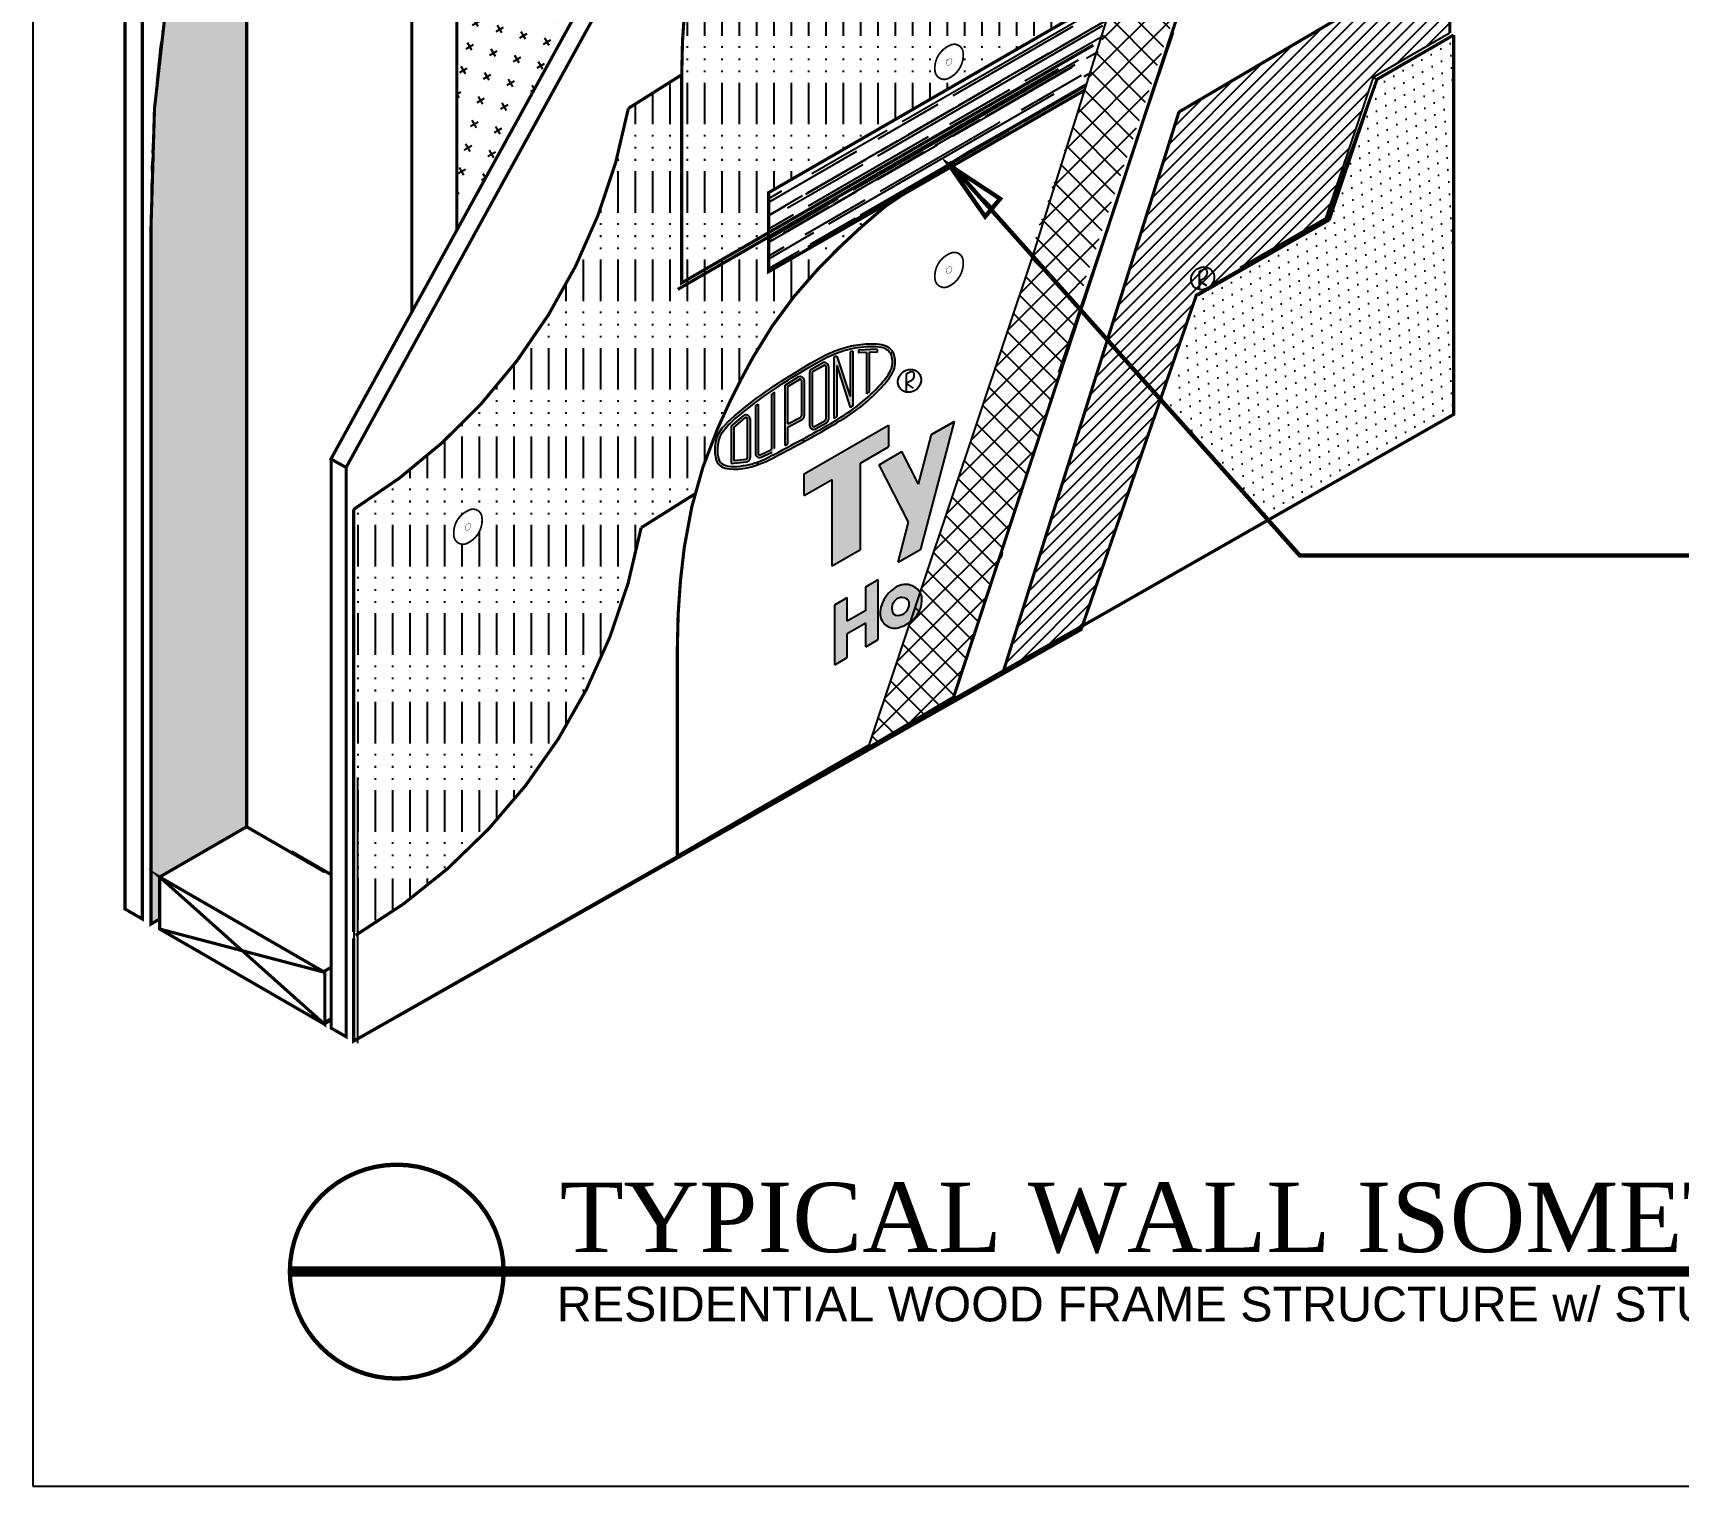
# Model space of a CAD drawing. Extents: x -12.9 to 61.1, y -64.8 to 9.2.
# Drawn here: x -12.88 to 34.57, y -64.76 to -22.86 of the extents above; entities that cross this region are included whole.
import ezdxf

# ---------------------------------------------------------------- set-up
doc = ezdxf.new("R2010")
doc.units = 0
doc.header["$MEASUREMENT"] = 0
doc.linetypes.add('CENTER', pattern=[2, 1.25, -0.25, 0.25, -0.25])
doc.linetypes.add('DASHED', pattern=[0.75, 0.5, -0.25])
doc.layers.get('0').update_dxf_attribs({"linetype": 'CONTINUOUS'})
for name, color, linetype in [('CLADDING', 7, 'CONTINUOUS'), ('DUPONTLOGO', 7, 'CONTINUOUS'), ('FASTENING', 1, 'CONTINUOUS'), ('INSULATION', 40, 'CONTINUOUS'), ('STRUCTURE', 7, 'CONTINUOUS'), ('TEXT', 7, 'CONTINUOUS'), ('TITLE', 7, 'CONTINUOUS'), ('TYVEK', 5, 'DASHED'), ('VAPOURBARRIER', 114, 'CENTER')]:
    doc.layers.add(name, color=color, linetype=linetype)
doc.styles.add('DETAILS', font='sanss___.ttf', dxfattribs={"height": 1})
doc.styles.add('TITLE', font='times.ttf', dxfattribs={"height": 2})
pattern_1 = [(90, (0, 0), (-0.5, 3e-17), [1.2, -0.3, 0.05, -0.3, 0.05, -0.65]), (90, (0, 0), (-0.5, 3e-17), [-2.2, 0.05, -0.3])]

# ---------------------------------------------------------------- blocks, each defined once
blk = doc.blocks.new('A$C75422246')
at = {"layer": 'STRUCTURE'}
for points, const_width in [([(1.674, 1.577, 0.565553), (0.899, 1.993, 0.324194), (0.05, 0.561, 0.56509), (0.848, 0.111, 0.315585), (1.674, 1.577, 0.57735)], 0.1), ([(1.032, 1.151, 0.565553), (0.876, 1.234, 0.324194), (0.707, 0.948, 0.56509), (0.866, 0.858, 0.315585), (1.032, 1.151, 0.57735)], 0.02)]:
    blk.add_lwpolyline(points, format="xyb", dxfattribs=dict(at, const_width=const_width))
blk = doc.blocks.new('A$C6B8E47E0')
at = {"layer": 'TEXT'}
for p, q in [((1.531, 1.083), (1.017, 1.515)), ((0.156, 0.157), (1.291, 1.317))]:
    blk.add_line(p, q, dxfattribs=at)
at = {"layer": 'TEXT', "const_width": 0.125}
blk.add_lwpolyline([(1.017, 1.515), (0.052, 0.051), (1.531, 1.083), (1.017, 1.515)], dxfattribs=at)
blk = doc.blocks.new('A$C1409495A')
at = {"layer": 'DUPONTLOGO', "color": 242}
for p, q in [((0.234, 0.524), (0.234, 0)), ((0.234, 0.262), (0.441, 0.129))]:
    blk.add_line(p, q, dxfattribs=at)
blk.add_ellipse((0.334, 0.336), major_axis=(0.26, 0.232), ratio=0.903174, dxfattribs=at)
blk.add_spline([(0.234, 0.524), (0.435, 0.597), (0.456, 0.456), (0.234, 0.262)], degree=3, dxfattribs=at)

msp = doc.modelspace()

# ---------------------------------------------------------------- hatches: boundary and pattern name
at = {"layer": 'CLADDING'}
h = msp.add_hatch(dxfattribs=at)
h.set_pattern_fill('ZIGZAG', color=254, scale=4, angle=60, style=0)
h.set_pattern_definition([(60, (-385.2783, -33.79783), (-0.1830127, 0.6830127), [0.5, -0.5]), (150, (-385.0283, -33.3648), (-0.6830127, -0.1830127), [0.5, -0.5])])
edge = h.paths.add_edge_path()
edge.add_line((7.136, -7.429), (8.435, -6.679))
edge.add_line((8.435, -6.679), (20.993, 0.571))
edge.add_line((20.993, 0.571), (22.042, 1.177))
edge.add_line((22.042, 1.177), (22.042, 1.465))
edge.add_line((22.042, 1.465), (-3.127, -13.065))
edge.add_spline(control_points=[(-3.127, -13.065), (-6.187, -17.84), (-9.64, -18.102), (-9.478, -28.373), (-9.476, -28.366), (-9.478, -28.373)], knot_values=[0, 0, 0, 0, 6.20253, 17.272679, 17.295418, 17.295418, 17.295418, 17.295418], degree=3, periodic=0)
edge.add_line((-9.478, -28.373), (-9.478, -48.558))
edge.add_line((-9.478, -48.558), (-9.228, -48.413))
edge.add_line((-9.228, -48.413), (-9.228, -47.202))
edge.add_line((-9.228, -47.202), (-6.72, -45.754))
edge.add_line((-6.72, -45.754), (-6.72, -19.447))
edge.add_line((-6.72, -19.447), (-5.421, -18.697))
edge.add_line((-5.421, -18.697), (7.136, -7.429))
h = msp.add_hatch(dxfattribs=at)
h.set_pattern_fill('ANSI37', scale=4, style=0)
h.paths.add_polyline_path([(27.88, -15.998), (27.88, -13.937), (19.376, -18.846), (15.875, -29.215), (17.22, -30.722), (20.815, -20.077)])
at = {"layer": 'DUPONTLOGO'}
h = msp.add_hatch(color=242, dxfattribs=at)
edge = h.paths.add_edge_path()
edge.add_spline(control_points=[(9.342, -32.51), (9.009, -32.713), (8.348, -33.117), (7.509, -33.762), (6.792, -34.38), (6.792, -34.872), (6.791, -35.034)], knot_values=[0, 0, 0, 0, 0.232663, 0.461387, 0.653522, 0.747926, 0.747926, 0.747926, 0.747926], degree=3, periodic=0)
edge.add_spline(control_points=[(6.791, -35.034), (6.792, -35.038), (6.793, -35.042), (6.793, -35.046)], knot_values=[0, 0, 0, 0, 0.002347, 0.002347, 0.002347, 0.002347], degree=3, periodic=0)
edge.add_line((6.793, -35.046), (6.871, -35.034))
edge.add_spline(control_points=[(6.871, -35.034), (6.87, -35.032), (6.87, -35.03), (6.87, -35.028)], knot_values=[0.001175, 0.001175, 0.001175, 0.001175, 0.002358, 0.002358, 0.002358, 0.002358], degree=3, periodic=0)
edge.add_spline(control_points=[(6.87, -35.028), (6.87, -34.833), (6.874, -34.655), (7.008, -34.349), (7.132, -34.209), (7.487, -33.882), (7.72, -33.702), (8.162, -33.365), (8.384, -33.208), (8.866, -32.892), (9.124, -32.734), (9.382, -32.577)], knot_values=[0.001205, 0.001205, 0.001205, 0.001205, 0.114856, 0.114856, 0.229711, 0.229711, 0.398491, 0.398491, 0.567271, 0.567271, 0.747926, 0.747926, 0.747926, 0.747926], degree=3, periodic=0)
edge.add_spline(control_points=[(9.382, -32.577), (9.723, -32.374), (10.062, -32.174), (10.642, -31.976), (10.856, -31.933), (11.306, -31.898), (11.565, -31.883), (11.769, -32.008), (11.815, -32.054), (11.863, -32.105)], knot_values=[0, 0, 0, 0, 0.237846, 0.237846, 0.375936, 0.375936, 0.514027, 0.514027, 0.556048, 0.556048, 0.556048, 0.556048], degree=3, periodic=0)
edge.add_line((11.863, -32.105), (11.933, -32.065))
edge.add_spline(control_points=[(11.933, -32.065), (11.882, -32.011), (11.713, -31.831), (11.244, -31.817), (10.716, -31.867), (10.05, -32.088), (9.616, -32.347), (9.342, -32.51)], knot_values=[0, 0, 0, 0, 0.044057, 0.144682, 0.25739, 0.368627, 0.559907, 0.559907, 0.559907, 0.559907], degree=3, periodic=0)
h = msp.add_hatch(color=242, dxfattribs=at)
edge = h.paths.add_edge_path()
edge.add_spline(control_points=[(11.933, -32.065), (11.966, -32.184), (12.042, -32.463), (11.805, -32.853), (11.451, -33.242), (10.938, -33.719), (10.196, -34.179), (9.639, -34.489), (9.362, -34.643)], knot_values=[0, 0, 0, 0, 0.071407, 0.167973, 0.251697, 0.391689, 0.584619, 0.774344, 0.774344, 0.774344, 0.774344], degree=3, periodic=0)
edge.add_line((9.362, -34.643), (9.326, -34.574))
edge.add_spline(control_points=[(9.326, -34.574), (9.861, -34.276), (10.407, -33.991), (11.105, -33.459), (11.309, -33.269), (11.613, -32.949), (11.729, -32.816), (11.887, -32.551), (11.923, -32.437), (11.9, -32.244), (11.883, -32.176), (11.863, -32.105)], knot_values=[0.000251, 0.000251, 0.000251, 0.000251, 0.36813, 0.36813, 0.535334, 0.535334, 0.640047, 0.640047, 0.727343, 0.727343, 0.770536, 0.770536, 0.770536, 0.770536], degree=3, periodic=0)
edge.add_line((11.863, -32.105), (11.933, -32.065))
for color, points in [(242, [(10.222, -33.978), (10.3, -33.926), (10.3, -32.456), (10.691, -33.668), (10.769, -33.616), (10.769, -32.038), (10.691, -32.063), (10.691, -33.345), (10.3, -32.188), (10.222, -32.213)]), (242, [(11.241, -32.076), (11.472, -32.066), (11.472, -31.987), (10.925, -32.011), (10.925, -32.089), (11.163, -32.079), (11.163, -33.274), (11.241, -33.2)]), (242, [(8.503, -33.225), (8.425, -33.279), (8.425, -34.85, -0.293439), (8.402, -34.885), (8.09, -35.028, -0.546266), (8.034, -34.992), (8.034, -33.565), (7.956, -33.621), (7.956, -34.992, 0.546266), (8.122, -35.099), (8.435, -34.956, 0.293439), (8.503, -34.85)]), (182, [(13.693, -34.067), (13.037, -34.445), (12.662, -35.872), (12.183, -34.938), (11.528, -35.317), (12.374, -36.967), (12.069, -38.129), (12.724, -37.751)]), (182, [(10.174, -35.737), (10.174, -38.237), (10.986, -37.768), (10.986, -35.268), (11.798, -34.8), (11.798, -34.175), (9.362, -35.581), (9.362, -36.206)]), (182, [(11.137, -39.88), (11.137, -40.566), (11.497, -40.358), (11.497, -38.626), (11.137, -38.833), (11.137, -39.52), (10.603, -39.828), (10.603, -39.142), (10.243, -39.35), (10.243, -41.082), (10.603, -40.874), (10.603, -40.188)])]:
    msp.add_hatch(color=color, dxfattribs=at).paths.add_polyline_path(points)
h = msp.add_hatch(color=242, dxfattribs=at)
h.paths.add_polyline_path([(9.519, -34.178, 0.573672), (9.693, -34.28), (10.006, -34.104, 0.270913), (10.066, -34.002), (10.066, -32.484, 0.570599), (9.892, -32.381), (9.579, -32.553, 0.2734), (9.519, -32.656)])
h.paths.add_polyline_path([(9.597, -32.656, -0.2734), (9.617, -32.622), (9.93, -32.45, -0.570599), (9.987, -32.484), (9.987, -34.002, -0.270913), (9.968, -34.036), (9.655, -34.212, -0.573672), (9.597, -34.178)], flags=16)
h = msp.add_hatch(color=242, dxfattribs=at)
h.paths.add_polyline_path([(8.816, -34.759), (8.894, -34.717), (8.894, -34.228), (9.301, -34.008, 0.275801), (9.362, -33.905), (9.362, -32.891, 0.588096), (9.183, -32.792), (8.816, -33.02)])
h.paths.add_polyline_path([(8.894, -33.063), (9.225, -32.858, -0.588096), (9.284, -32.891), (9.284, -33.905, -0.275801), (9.264, -33.94), (8.894, -34.139)], flags=16)
h = msp.add_hatch(color=242, dxfattribs=at)
h.paths.add_polyline_path([(7.253, -34.206), (7.253, -35.282), (7.696, -35.234, 0.382353), (7.8, -35.117), (7.8, -33.995, 0.63901), (7.607, -33.906)])
h.paths.add_polyline_path([(7.658, -33.965, -0.63901), (7.722, -33.995), (7.722, -35.117, -0.382353), (7.687, -35.156), (7.331, -35.195), (7.331, -34.242)], flags=16)
h = msp.add_hatch(color=242, dxfattribs=at)
edge = h.paths.add_edge_path()
edge.add_spline(control_points=[(9.326, -34.574), (9.019, -34.739), (8.712, -34.905), (8.289, -35.123), (8.156, -35.187), (8.009, -35.239)], knot_values=[0.281052, 0.281052, 0.281052, 0.281052, 0.486409, 0.486409, 0.582124, 0.582124, 0.582124, 0.582124], degree=3, periodic=0)
edge.add_line((8.009, -35.239), (8.036, -35.313))
edge.add_spline(control_points=[(8.036, -35.313), (8.221, -35.247), (8.637, -35.032), (9.087, -34.791), (9.362, -34.643)], knot_values=[0.28106, 0.28106, 0.28106, 0.28106, 0.397759, 0.582124, 0.582124, 0.582124, 0.582124], degree=3, periodic=0)
edge.add_line((9.362, -34.643), (9.326, -34.574))
h = msp.add_hatch(color=242, dxfattribs=at)
edge = h.paths.add_edge_path()
edge.add_line((8.036, -35.313), (8.009, -35.239))
edge.add_spline(control_points=[(8.009, -35.239), (7.962, -35.256), (7.914, -35.272), (7.655, -35.345), (7.383, -35.386), (7.079, -35.338), (6.999, -35.304), (6.905, -35.208), (6.887, -35.135), (6.871, -35.034)], knot_values=[0.002358, 0.002358, 0.002358, 0.002358, 0.032929, 0.032929, 0.159215, 0.159215, 0.221312, 0.221312, 0.281052, 0.281052, 0.281052, 0.281052], degree=3, periodic=0)
edge.add_line((6.871, -35.034), (6.793, -35.046))
edge.add_spline(control_points=[(6.793, -35.046), (6.804, -35.112), (6.868, -35.484), (7.531, -35.465), (7.938, -35.347), (8.036, -35.313)], knot_values=[0.002347, 0.002347, 0.002347, 0.002347, 0.040585, 0.219806, 0.28106, 0.28106, 0.28106, 0.28106], degree=3, periodic=0)
h = msp.add_hatch(color=182, dxfattribs=at)
h.paths.add_polyline_path([(11.961, -38.886, 0.25764), (11.55, -39.651, 0.51314), (12.173, -39.981, 0.082009), (12.347, -39.896, 0.297026), (12.756, -39.111, 0.535021)])
h.paths.add_polyline_path([(12.378, -39.24, -0.435984), (12.121, -39.654, -0.399352), (11.913, -39.569, -0.308439), (11.994, -39.219, -0.460315)], flags=16)
at = {"layer": 'FASTENING'}
h = msp.add_hatch(dxfattribs=at)
h.set_pattern_fill('AR-RROOF', color=5, scale=0.5, angle=30, style=0)
h.set_pattern_definition([(30, (-80.78256, 0), (0.702628, 0.9830127), [7.5, -1, 2.5, -0.5]), (30, (-80.33165, 0.549), (-0.7655127, 0.325907), [1.5, -0.165, 3, -0.375]), (30, (-80.77855, 0.49306), (2.084166, 1.5901185), [4, -0.7, 2, -0.5])])
h.paths.add_polyline_path([(8.338, -27.469), (8.338, -28.624), (15.927, -24.242), (15.927, -25.392), (17.464, -24.51), (18.433, -21.641)])
h.paths.add_polyline_path([(14.927, -24.82), (14.927, -25.967), (15.927, -25.392), (15.927, -24.242)], flags=16)
h.paths.add_polyline_path([(14.92, -25.971), (14.927, -24.82), (13.927, -25.397), (13.927, -26.541)], flags=17)
h.paths.add_polyline_path([(8.338, -28.624), (8.338, -29.749), (13.927, -26.541), (13.927, -25.397)])
at = {"layer": 'INSULATION'}
h = msp.add_hatch(dxfattribs=at)
h.set_pattern_fill('CROSS', color=256, scale=2, angle=30, style=0)
h.paths.add_polyline_path([(-0.658, -21.447), (-0.658, -28.556), (7.128, -14.41)])
at = {"layer": 'TEXT'}
h = msp.add_hatch(dxfattribs=at)
h.set_pattern_fill('ACAD_ISO14W100', scale=0.1, angle=90, style=0)
h.set_pattern_definition(pattern_1)
h.paths.add_polyline_path([(19.217, -18.9), (27.866, -13.984), (27.866, -1.916), (15.532, -9.037, 0.030494), (11.824, -11.339, 0.030754), (9.899, -13.13, 0.062484), (8.001, -15.706, 0.024989), (6.993, -17.74, 0.068404), (6.029, -21.174, 0.034282), (5.83, -24.071), (5.83, -30.071), (8.338, -28.624), (8.338, -27.469), (18.341, -21.694)])
h.paths.add_polyline_path([(13.558, -23.228, -0.565553), (13.946, -23.436, -0.315585), (13.533, -24.169, -0.56509), (13.134, -23.944, -0.324194)], flags=16)
h.paths.add_polyline_path([(13.797, -19.515), (14.112, -19.334, 0.399352), (14.308, -19.415, 0.462874), (14.494, -19.14, 0.383159), (14.169, -19.098, -0.346928), (13.769, -18.816, -0.34771), (14.157, -18.192, -0.38336), (14.839, -18.335), (14.535, -18.51, 0.305424), (14.22, -18.457, 0.499574), (14.104, -18.709, 0.316997), (14.272, -18.777, -0.38484), (14.852, -18.976, -0.35133), (14.521, -19.643, -0.082009), (14.357, -19.724, -0.432583)], flags=16)
h.paths.add_polyline_path([(13.547, -23.607, -0.565553), (13.625, -23.649, -0.315585), (13.542, -23.796, -0.56509), (13.462, -23.751, -0.324194)], flags=0)
h.paths.add_polyline_path([(13.134, -17.944, -0.324194), (13.558, -17.228, -0.20454), (13.758, -17.201), (13.758, -15.047), (12.946, -15.516), (12.946, -14.891), (15.382, -13.485), (15.382, -14.11), (15.111, -14.266), (14.57, -14.578), (14.57, -17.078), (13.946, -17.438, -0.314615), (13.533, -18.169, -0.56509)], flags=16)
h.paths.add_polyline_path([(13.462, -17.751, -0.324194), (13.547, -17.607, -0.565553), (13.625, -17.649, -0.315585), (13.542, -17.796, -0.56509)], flags=0)
h.paths.add_polyline_path([(14.892, -18.63), (14.892, -18.29), (15.144, -18.144), (15.144, -17.636), (15.484, -17.44), (15.484, -17.948), (15.736, -17.803), (15.736, -18.143), (15.484, -18.288), (15.484, -18.659, 0.436157), (15.58, -18.718), (15.736, -18.628), (15.736, -18.929), (15.538, -19.043, -0.634881), (15.144, -18.788), (15.144, -18.484)], flags=16)
h.paths.add_polyline_path([(15.839, -18.516), (15.839, -17.737), (16.133, -17.567), (16.133, -18.28, 0.459826), (16.431, -18.156), (16.431, -17.395), (16.726, -17.225), (16.726, -18.357), (16.431, -18.527), (16.431, -18.393, -0.695971)], flags=16)
h.paths.add_polyline_path([(15.652, -17.439), (15.958, -16.277), (15.111, -14.627), (15.767, -14.248), (16.246, -15.182), (16.62, -13.755), (17.276, -13.377), (16.308, -17.061)], flags=16)
h.paths.add_polyline_path([(16.838, -17.611, -0.25764), (17.226, -16.889, -0.435127), (17.907, -16.968), (17.56, -17.168, 0.360236), (17.257, -17.204, 0.308439), (17.181, -17.534, 0.399352), (17.377, -17.614, 0.348023), (17.63, -17.318), (17.978, -17.118, -0.291413), (17.59, -17.843, -0.082009), (17.426, -17.923, -0.51314)], flags=16)
edge = h.paths.add_edge_path(flags=16)
edge.add_line((12.946, -13.953), (12.909, -13.885))
edge.add_spline(control_points=[(12.909, -13.885), (12.602, -14.049), (12.296, -14.215), (11.872, -14.433), (11.74, -14.497), (11.593, -14.549)], knot_values=[0.281052, 0.281052, 0.281052, 0.281052, 0.486409, 0.486409, 0.582124, 0.582124, 0.582124, 0.582124], degree=3, periodic=0)
edge.add_line((11.593, -14.549), (11.619, -14.623))
edge.add_spline(control_points=[(11.619, -14.623), (11.804, -14.557), (12.221, -14.342), (12.671, -14.101), (12.946, -13.953)], knot_values=[1.4053, 1.4053, 1.4053, 1.4053, 1.988796, 2.910618, 2.910618, 2.910618, 2.910618], degree=3, periodic=0)
h.paths.add_polyline_path([(10.837, -14.593), (10.837, -13.516), (11.19, -13.216, -0.63901), (11.383, -13.305), (11.383, -14.427, -0.382353), (11.279, -14.544)], flags=16)
h.paths.add_polyline_path([(10.915, -14.505), (10.915, -13.552), (11.241, -13.275, -0.63901), (11.305, -13.305), (11.305, -14.462)], flags=0)
h.paths.add_polyline_path([(11.706, -14.409, -0.546266), (11.54, -14.303), (11.54, -12.931), (11.618, -12.875), (11.618, -14.303, 0.546266), (11.673, -14.338), (11.986, -14.195, 0.293439), (12.008, -14.16), (12.008, -12.589), (12.087, -12.535), (12.087, -14.16, -0.293439), (12.018, -14.266)], flags=16)
edge = h.paths.add_edge_path(flags=16)
edge.add_spline(control_points=[(10.375, -14.344), (10.375, -14.182), (10.376, -13.69), (11.093, -13.073), (11.932, -12.427), (12.592, -12.023), (12.926, -11.82)], knot_values=[0, 0, 0, 0, 0.472022, 1.432699, 2.576317, 3.739632, 3.739632, 3.739632, 3.739632], degree=3, periodic=0)
edge.add_spline(control_points=[(12.926, -11.82), (13.003, -11.774), (13.081, -11.728), (13.158, -11.682)], knot_values=[0, 0, 0, 0, 0.270234, 0.270234, 0.270234, 0.270234], degree=3, periodic=0)
edge.add_arc((13.84, -11.879), 0.709, 113.4279, 163.9157, ccw=False)
edge.add_arc((13.69, -11.449), 0.257, 31.6905, 120.7937, ccw=False)
edge.add_spline(control_points=[(13.908, -11.314), (14.036, -11.266), (14.348, -11.172), (14.827, -11.127), (15.296, -11.142), (15.465, -11.321), (15.517, -11.375)], knot_values=[1.105276, 1.105276, 1.105276, 1.105276, 1.512583, 2.076125, 2.579249, 2.799534, 2.799534, 2.799534, 2.799534], degree=3, periodic=0)
edge.add_spline(control_points=[(15.517, -11.375), (15.549, -11.494), (15.625, -11.773), (15.388, -12.163), (15.035, -12.552), (14.521, -13.029), (13.779, -13.489), (13.222, -13.8), (12.946, -13.953)], knot_values=[0, 0, 0, 0, 0.357034, 0.839867, 1.258485, 1.958443, 2.923094, 3.871719, 3.871719, 3.871719, 3.871719], degree=3, periodic=0)
edge.add_line((12.946, -13.953), (12.909, -13.885))
edge.add_spline(control_points=[(12.909, -13.885), (13.445, -13.586), (13.991, -13.301), (14.689, -12.769), (14.893, -12.579), (15.197, -12.259), (15.312, -12.127), (15.471, -11.861), (15.507, -11.747), (15.484, -11.554), (15.466, -11.486), (15.447, -11.415)], knot_values=[0.000251, 0.000251, 0.000251, 0.000251, 0.36813, 0.36813, 0.535334, 0.535334, 0.640047, 0.640047, 0.727343, 0.727343, 0.770536, 0.770536, 0.770536, 0.770536], degree=3, periodic=0)
edge.add_spline(control_points=[(15.447, -11.415), (15.398, -11.364), (15.353, -11.319), (15.149, -11.193), (14.89, -11.208), (14.44, -11.243), (14.226, -11.287), (13.988, -11.368), (13.963, -11.377), (13.938, -11.386)], knot_values=[0.221743, 0.221743, 0.221743, 0.221743, 0.263764, 0.263764, 0.401854, 0.401854, 0.539944, 0.539944, 0.556048, 0.556048, 0.556048, 0.556048], degree=3, periodic=0)
edge.add_arc((13.216, -11.508), 0.733, 8.6345, 9.5958, ccw=False)
edge.add_arc((13.69, -11.449), 0.257, 2.8319, 11.4287, ccw=False)
edge.add_arc((13.216, -11.508), 0.733, -11.3186, 5.626, ccw=False)
edge.add_line((13.935, -11.652), (14.274, -12.655))
edge.add_line((14.274, -12.655), (14.274, -11.373))
edge.add_line((14.274, -11.373), (14.352, -11.348))
edge.add_line((14.352, -11.348), (14.352, -12.926))
edge.add_line((14.352, -12.926), (14.274, -12.978))
edge.add_line((14.274, -12.978), (13.892, -11.792))
edge.add_arc((13.216, -11.508), 0.733, 335.5055, 337.1557, ccw=False)
edge.add_line((13.883, -11.812), (13.883, -13.236))
edge.add_line((13.883, -13.236), (13.805, -13.288))
edge.add_line((13.805, -13.288), (13.805, -11.944))
edge.add_arc((13.216, -11.508), 0.733, 306.1746, 323.4576, ccw=False)
edge.add_line((13.649, -12.099), (13.649, -13.312))
edge.add_arc((13.532, -13.312), 0.117, -60.6332, 0, ccw=False)
edge.add_line((13.589, -13.414), (13.277, -13.59))
edge.add_arc((13.219, -13.488), 0.117, 180, 299.3668, ccw=False)
edge.add_line((13.102, -13.488), (13.102, -11.966))
edge.add_arc((13.219, -11.966), 0.117, 139.1491, 180, ccw=False)
edge.add_arc((13.84, -11.879), 0.709, 172.4411, 180.8363, ccw=False)
edge.add_spline(control_points=[(13.137, -11.786), (13.08, -11.819), (13.023, -11.853), (12.965, -11.887)], knot_values=[0, 0, 0, 0, 0.039851, 0.039851, 0.039851, 0.039851], degree=3, periodic=0)
edge.add_spline(control_points=[(12.965, -11.887), (12.708, -12.045), (12.45, -12.202), (11.968, -12.518), (11.746, -12.676), (11.304, -13.013), (11.07, -13.192), (10.715, -13.519), (10.592, -13.659), (10.458, -13.965), (10.453, -14.143), (10.453, -14.338)], knot_values=[0.001205, 0.001205, 0.001205, 0.001205, 0.18186, 0.18186, 0.35064, 0.35064, 0.51942, 0.51942, 0.634275, 0.634275, 0.747926, 0.747926, 0.747926, 0.747926], degree=3, periodic=0)
edge.add_line((10.452, -14.344), (10.372, -14.357))
h.paths.add_polyline_path([(12.399, -14.069), (12.399, -12.33), (12.767, -12.102, -0.588096), (12.946, -12.201), (12.946, -13.215, -0.275801), (12.884, -13.319), (12.477, -13.538), (12.477, -14.027)], flags=16)
h.paths.add_polyline_path([(18.724, -16.52, 0.360236), (18.421, -16.555, 0.308439), (18.345, -16.885, 0.399352), (18.541, -16.966, 0.348023), (18.794, -16.67), (19.177, -16.449, -0.103646), (19.121, -16.291)], flags=16)
h.paths.add_polyline_path([(12.477, -13.449), (12.477, -12.374), (12.808, -12.168, -0.588096), (12.868, -12.201), (12.868, -13.239)], flags=0)
h.paths.add_polyline_path([(13.18, -13.488), (13.18, -11.943), (13.469, -11.784, -0.041047), (13.463, -11.761, -0.050401), (13.462, -11.751, -0.324194), (13.547, -11.607, -0.565553), (13.625, -11.649, -0.252042), (13.571, -11.777), (13.571, -13.335), (13.239, -13.522, -0.573672)], flags=0)
h.paths.add_polyline_path([(18.088, -15.047), (17.411, -13.299), (18.067, -12.92), (18.494, -14.023), (18.921, -12.427), (19.576, -12.049), (18.9, -14.578)], flags=16)
h.paths.add_polyline_path([(19.464, -16.214, -0.026409), (19.454, -16.184, 0.051704)], flags=16)
h.paths.add_polyline_path([(14.746, -12.584), (14.746, -11.389), (14.508, -11.399), (14.508, -11.321), (15.055, -11.298), (15.055, -11.376), (14.824, -11.386), (14.824, -12.511)], flags=16)
edge = h.paths.add_edge_path(flags=16)
edge.add_ellipse((15.983, -12.207), major_axis=(0.26, 0.232), ratio=0.903174, start_angle=0, end_angle=360)
edge.add_line((15.884, -12.539), (15.884, -12.526))
h.paths.add_polyline_path([(20.425, -16.206), (20.302, -14.642), (20.642, -14.446), (20.69, -15.661), (20.862, -14.319), (21.157, -14.149), (21.329, -15.292), (21.377, -14.022), (21.717, -13.826), (21.594, -15.531), (21.177, -15.772), (21.01, -14.998), (20.842, -15.966), (20.547, -16.136)], flags=16)
edge = h.paths.add_edge_path(flags=16)
edge.add_spline(control_points=[(21.506, -12.369), (21.491, -12.568), (21.45, -13.105), (20.786, -13.671), (19.895, -13.693), (19.729, -13.315), (19.675, -13.192)], knot_values=[0, 0, 0, 0, 0.582938, 1.574414, 2.362655, 2.745477, 2.745477, 2.745477, 2.745477], degree=3, periodic=0)
edge.add_spline(control_points=[(19.675, -13.192), (19.638, -12.978), (19.569, -12.594), (19.718, -11.959), (20.228, -11.562), (20.783, -11.473), (21.407, -11.511), (21.471, -11.917), (21.506, -12.135)], knot_values=[0, 0, 0, 0, 0.647797, 1.161939, 1.879396, 2.399148, 2.899632, 3.482392, 3.482392, 3.482392, 3.482392], degree=3, periodic=0)
edge.add_line((21.506, -12.135), (20.212, -12.882))
edge.add_arc((20.517, -12.802), 0.315, 194.6731, 367.7023)
edge.add_line((20.829, -12.76), (21.506, -12.369))
h.paths.add_polyline_path([(21.783, -15.422), (21.783, -14.29), (22.123, -14.093), (22.123, -14.17, -0.318825), (22.639, -13.949), (22.543, -14.305, 0.403544), (22.123, -14.581), (22.123, -15.226)], flags=16)
edge = h.paths.add_edge_path(flags=0)
edge.add_spline(control_points=[(20.099, -12.478), (20.063, -12.444), (20.063, -12.393), (20.066, -12.235), (20.123, -12.13), (20.274, -11.992), (20.485, -11.891), (20.743, -11.854), (20.922, -11.877), (20.927, -12.008)], knot_values=[0.169335, 0.169335, 0.169335, 0.169335, 0.236034, 0.236034, 0.350719, 0.350719, 0.465405, 0.465405, 0.543701, 0.543701, 0.543701, 0.543701], degree=3, periodic=0)
edge.add_line((20.927, -12.008), (20.099, -12.478))
h.paths.add_polyline_path([(22.805, -14.165, -0.10923), (23.301, -13.838, 0.190542), (23.277, -13.711, 0.353187), (23.145, -13.707, 0.269), (23.002, -13.87), (22.712, -14.038, -0.110247), (22.819, -13.703, -0.23867), (23.272, -13.483, -0.433792), (23.596, -13.835), (23.596, -14.376), (23.301, -14.546), (23.301, -14.471, -0.405813), (22.85, -14.637, -0.482487)], flags=16)
h.paths.add_polyline_path([(21.783, -12.914), (21.783, -9.781), (22.46, -9.391), (22.46, -11.453), (23.272, -9.915), (23.948, -9.524), (23.137, -11.063), (23.948, -11.664), (23.272, -12.054), (22.46, -11.453), (22.46, -12.523)], flags=16)
h.paths.add_polyline_path([(22.999, -14.309, -0.303877), (23.047, -14.196, -0.108109), (23.286, -14.064, -0.000944), (23.286, -14.277, -0.271128), (23.12, -14.407, -0.43828)], flags=0)
h.paths.add_polyline_path([(23.703, -14.738), (23.703, -14.314), (23.703, -13.181), (23.997, -13.011), (23.997, -13.101, -0.220021), (24.209, -12.889, -0.538426), (24.796, -13.216, -0.212748), (24.502, -13.852, -0.089238), (24.23, -14.018, -0.151053), (23.997, -14.047), (23.997, -14.568)], flags=16)
edge = h.paths.add_edge_path(flags=16)
edge.add_ellipse((24.706, -14.163), major_axis=(0.26, 0.232), ratio=0.903174, start_angle=0, end_angle=360)
edge.add_line((24.606, -14.495), (24.606, -14.482))
h.paths.add_polyline_path([(24.047, -13.557, -0.036637), (24.047, -13.51, 0.087797)], flags=0)
h.paths.add_polyline_path([(24.446, -13.363, 0.047006), (24.445, -13.338, -0.020256)], flags=0)
edge = h.paths.add_edge_path(flags=16)
edge.add_ellipse((24.438, -9.251), major_axis=(0.26, 0.232), ratio=0.903174, start_angle=0, end_angle=360)
edge.add_line((24.339, -9.583), (24.339, -9.57))
h.paths.add_polyline_path([(26.348, -9.932, -0.324194), (26.772, -9.216, -0.565553), (27.16, -9.424, -0.315585), (26.747, -10.157, -0.56509)], flags=16)
h.paths.add_polyline_path([(26.676, -9.739, -0.324194), (26.761, -9.595, -0.565553), (26.839, -9.637, -0.315585), (26.756, -9.783, -0.56509)], flags=0)
h.paths.add_polyline_path([(26.348, -3.932, -0.324194), (26.772, -3.216, -0.565553), (27.16, -3.424, -0.315585), (26.747, -4.157, -0.56509)], flags=16)
h.paths.add_polyline_path([(26.676, -3.739, -0.324194), (26.761, -3.595, -0.565553), (26.839, -3.637, -0.315585), (26.756, -3.783, -0.56509)], flags=0)
h = msp.add_hatch(dxfattribs=at)
h.set_pattern_fill('ANSI31', color=256, scale=2, style=0)
h.paths.add_polyline_path([(25.775, -24.141), (27.986, -22.865), (27.986, -20.555), (20.171, -25.145), (18.108, -31.716), (19.638, -33.43), (20.675, -30.423), (24.511, -28.268), (24.403, -28.206)])
h.paths.add_polyline_path([(19.638, -33.43), (18.108, -31.716), (15.083, -41.349), (17.35, -40.067)])
h = msp.add_hatch(dxfattribs=at)
h.set_pattern_fill('DOTS', color=256, scale=5, angle=30, style=0)
h.paths.add_polyline_path([(28.094, -22.927), (25.884, -24.204), (24.511, -28.268), (20.675, -30.423), (19.868, -33.688), (22.769, -36.938), (28.094, -33.864)])
h = msp.add_hatch(dxfattribs=at)
h.set_pattern_fill('ACAD_ISO14W100', scale=0.1, angle=90, style=0)
h.set_pattern_definition(pattern_1)
h.paths.add_polyline_path([(6.867, -34.27, -0.024989), (7.875, -32.236, -0.062484), (9.773, -29.66, -0.030754), (11.698, -27.869, -0.003322), (12.088, -27.596), (8.338, -29.749), (8.338, -28.624), (5.83, -30.071), (5.83, -24.071), (4.291, -25.041, -0.211457), (-3.634, -36.604), (-3.634, -44.269), (-3.632, -44.269), (-3.632, -51.931), (-3.573, -51.897), (-3.577, -48.884, 0.216968), (4.66, -37.132), (6.213, -36.155, -0.038148)])
h.paths.add_polyline_path([(0.068, -36.84, -0.315585), (-0.345, -37.573, -0.56509), (-0.744, -37.349, -0.324194), (-0.32, -36.632, -0.565553)], flags=16)
h.paths.add_polyline_path([(-0.253, -37.053, -0.315585), (-0.336, -37.2, -0.56509), (-0.416, -37.155, -0.324194), (-0.331, -37.012, -0.565553)], flags=0)
h = msp.add_hatch(dxfattribs=at)
h.set_pattern_fill('ANSI37', color=256, scale=4, style=0)
h.paths.add_polyline_path([(17.341, -30.858), (15.953, -29.302), (11.214, -43.456), (13.677, -42.002)])

# ---------------------------------------------------------------- linework, layer by layer
at = {"const_width": 0.125}
msp.add_lwpolyline([(-2.39, -55.497, -1), (-2.39, -61.663, -1), (-2.39, -55.497, -0.7496)], format="xyb", dxfattribs=at)
at = {"layer": 'CLADDING'}
for p, q in [((20.171, -25.145), (27.986, -20.555)), ((25.775, -24.141), (27.986, -22.865)), ((25.884, -24.204), (28.094, -22.927)), ((25.775, -24.141), (24.403, -28.206)), ((25.775, -24.141), (25.884, -24.204)), ((25.884, -24.204), (24.511, -28.268)), ((20.731, -30.423), (24.511, -28.268)), ((21.939, -29.629), (24.403, -28.206)), ((24.403, -28.206), (24.511, -28.268)), ((-3.524, -51.872), (28.094, -33.864)), ((-3.632, -44.269), (-3.632, -51.933)), ((-3.524, -44.331), (-3.524, -51.995))]:
    msp.add_line(p, q, dxfattribs=at)
at = {"layer": 'CLADDING', "color": 254}
msp.add_line((20.004, -22.854), (16.694, -32.656), dxfattribs=at)
at = {"layer": 'CLADDING', "const_width": 0.09}
for points in [[(27.939, -16.033), (20.875, -20.111), (13.677, -42.002)], [(27.986, -22.865), (27.986, -18.246)], [(27.986, -20.555), (20.171, -25.145)], [(28.094, -22.927), (25.884, -24.204), (24.448, -28.232), (20.675, -30.423), (17.35, -40.067), (-3.632, -51.933)], [(28.094, -22.927), (28.094, -33.864), (-3.524, -51.872)]]:
    msp.add_lwpolyline(points, dxfattribs=at)
at = {"layer": 'DUPONTLOGO', "color": 182}
for p, q in [((20.755, -29.754), (20.755, -30.277)), ((20.755, -30.015), (20.962, -30.149)), ((12.724, -37.751), (13.693, -34.067)), ((13.693, -34.067), (13.037, -34.445)), ((13.037, -34.445), (13.693, -34.067)), ((9.362, -35.581), (11.798, -34.175)), ((11.798, -34.175), (11.798, -34.8)), ((12.662, -35.872), (13.037, -34.445)), ((10.986, -35.268), (11.798, -34.8)), ((11.528, -34.956), (11.798, -34.8)), ((11.528, -35.317), (12.183, -34.938)), ((11.528, -35.317), (12.183, -34.938)), ((12.662, -35.872), (12.183, -34.938)), ((9.362, -36.206), (9.362, -35.581)), ((10.986, -37.768), (10.986, -35.268)), ((12.374, -36.967), (11.528, -35.317)), ((9.362, -36.206), (10.174, -35.737)), ((10.174, -38.237), (10.174, -35.737)), ((18.676, -36.212), (18.676, -36.134)), ((12.069, -38.129), (12.374, -36.967)), ((10.986, -37.768), (10.174, -38.237)), ((12.069, -38.129), (12.724, -37.751)), ((11.137, -38.833), (11.497, -38.626)), ((11.137, -39.52), (11.137, -38.833)), ((11.497, -40.358), (11.497, -38.626)), ((10.243, -39.35), (10.603, -39.142)), ((10.243, -41.082), (10.243, -39.35)), ((10.603, -39.828), (10.603, -39.142)), ((11.137, -39.52), (10.603, -39.828)), ((11.137, -39.88), (10.603, -40.188)), ((10.603, -40.874), (10.603, -40.188)), ((11.137, -40.566), (11.137, -39.88)), ((11.137, -40.566), (11.497, -40.358)), ((10.243, -41.082), (10.603, -40.874)), ((10.243, -41.082), (10.603, -40.874)), ((10.243, -41.082), (10.603, -40.874))]:
    msp.add_line(p, q, dxfattribs=at)
at = {"layer": 'DUPONTLOGO', "color": 242}
for p, q in [((10.3, -32.188), (10.222, -32.213)), ((10.222, -32.213), (10.222, -33.978)), ((10.3, -32.188), (10.691, -33.345)), ((10.769, -32.038), (10.691, -32.063)), ((10.691, -32.063), (10.691, -33.345)), ((10.769, -32.038), (10.769, -33.616)), ((11.472, -31.987), (10.925, -32.011)), ((10.925, -32.011), (10.925, -32.089)), ((11.163, -32.079), (10.925, -32.089)), ((11.163, -32.077), (11.163, -33.274)), ((11.475, -32.066), (11.241, -32.076)), ((11.241, -32.076), (11.241, -33.2)), ((11.472, -31.987), (11.472, -32.066)), ((11.933, -32.065), (11.863, -32.105)), ((9.519, -32.656), (9.519, -34.178)), ((9.579, -32.553), (9.892, -32.381)), ((9.597, -32.656), (9.597, -34.178)), ((9.617, -32.622), (9.93, -32.45)), ((9.987, -32.484), (9.987, -34.002)), ((10.066, -32.484), (10.066, -34.002)), ((10.3, -32.456), (10.3, -33.926)), ((10.3, -32.456), (10.691, -33.668)), ((8.816, -33.02), (9.183, -32.792)), ((8.816, -34.759), (8.816, -33.02)), ((8.894, -33.063), (9.225, -32.858)), ((8.894, -34.139), (8.894, -33.063)), ((9.284, -32.891), (9.284, -33.905)), ((9.362, -32.891), (9.362, -33.905)), ((11.241, -33.2), (11.163, -33.274)), ((7.956, -33.621), (8.034, -33.565)), ((7.956, -33.621), (7.956, -34.992)), ((8.034, -33.565), (8.034, -34.992)), ((8.503, -33.225), (8.425, -33.279)), ((8.425, -34.85), (8.425, -33.279)), ((8.503, -34.85), (8.503, -33.225)), ((10.769, -33.616), (10.691, -33.668)), ((7.253, -34.206), (7.607, -33.906)), ((7.331, -34.242), (7.658, -33.965)), ((7.722, -33.995), (7.722, -35.117)), ((7.8, -33.995), (7.8, -35.117)), ((8.894, -34.139), (9.264, -33.94)), ((8.894, -34.228), (9.301, -34.008)), ((9.655, -34.212), (9.968, -34.036)), ((9.693, -34.28), (10.006, -34.104)), ((10.3, -33.926), (10.222, -33.978)), ((7.253, -34.206), (7.253, -35.282)), ((7.331, -34.242), (7.331, -35.195)), ((8.894, -34.717), (8.894, -34.228)), ((9.362, -34.643), (9.326, -34.574)), ((9.326, -34.574), (9.362, -34.643)), ((8.09, -35.028), (8.402, -34.885)), ((8.122, -35.099), (8.435, -34.956)), ((8.816, -34.759), (8.894, -34.717)), ((7.253, -35.282), (7.696, -35.234)), ((7.331, -35.195), (7.687, -35.156)), ((8.036, -35.313), (8.009, -35.239))]:
    msp.add_line(p, q, dxfattribs=at)
for centre, radius, start, end in [((9.636, -32.656), 0.117, 118.8361, 180), ((9.636, -32.656), 0.0391, 118.8361, 180), ((9.948, -32.484), 0.117, 0, 118.8361), ((9.948, -32.484), 0.0391, 0, 118.8361), ((9.245, -32.891), 0.117, 360, 121.8384), ((9.245, -32.891), 0.0391, 360, 121.8384), ((7.683, -33.995), 0.117, 360, 130.3159), ((7.683, -33.995), 0.0391, 360, 130.3159), ((9.245, -33.905), 0.0391, 298.3244, 360), ((9.245, -33.905), 0.117, 298.3244, 360), ((9.948, -34.002), 0.0391, 299.3668, 0), ((9.948, -34.002), 0.117, 299.3668, 0), ((9.636, -34.178), 0.117, 180, 299.3668), ((9.636, -34.178), 0.0391, 180, 299.3668), ((8.073, -34.992), 0.117, 180, 294.5851), ((8.073, -34.992), 0.0391, 180, 294.5851), ((8.386, -34.85), 0.0391, 294.5851, 360), ((7.683, -35.117), 0.0391, 276.3021, 360), ((7.683, -35.117), 0.117, 276.3021, 360)]:
    msp.add_arc(centre, radius, start, end, dxfattribs=at)
at = {"layer": 'DUPONTLOGO', "color": 182}
for centre, radius, start, end in [((14.827, -37.844), 0.252, 303.9178, 2.0201), ((12.448, -39.64), 0.898, 122.8758, 180.6658), ((12.283, -39.264), 0.497, 17.8977, 130.4886), ((12.21, -39.453), 0.319, 132.6713, 201.2385), ((12.177, -39.394), 0.253, 37.3701, 136.2394), ((12.057, -39.328), 0.332, 281.0494, 15.2752), ((11.949, -39.19), 0.811, 299.392, 5.5631), ((11.98, -39.593), 0.434, 187.7157, 296.3723), ((12.062, -39.502), 0.163, 204.1326, 291.2102), ((12.001, -39.411), 0.596, 286.7565, 305.5097)]:
    msp.add_arc(centre, radius, start, end, dxfattribs=at)
msp.add_ellipse((20.855, -29.941), major_axis=(0.26, 0.232), ratio=0.903174, dxfattribs=at)
msp.add_spline([(20.755, -29.754), (20.955, -29.681), (20.977, -29.821), (20.755, -30.015)], degree=3, dxfattribs=at)
at = {"layer": 'DUPONTLOGO', "color": 242}
for points, knots in [([(9.326, -34.574), (9.861, -34.276), (10.407, -33.991), (11.105, -33.459), (11.309, -33.269), (11.613, -32.949), (11.729, -32.816), (11.887, -32.551), (11.923, -32.437), (11.9, -32.244), (11.883, -32.176), (11.863, -32.105)], [0.0002506, 0.0002506, 0.0002506, 0.0002506, 0.3681301, 0.3681301, 0.5353339, 0.5353339, 0.6400473, 0.6400473, 0.7273425, 0.7273425, 0.7705356, 0.7705356, 0.7705356, 0.7705356]), ([(9.382, -32.577), (9.723, -32.374), (10.062, -32.174), (10.642, -31.976), (10.856, -31.933), (11.306, -31.898), (11.565, -31.883), (11.769, -32.008), (11.815, -32.054), (11.863, -32.105)], [0, 0, 0, 0, 0.2378462, 0.2378462, 0.3759363, 0.3759363, 0.5140265, 0.5140265, 0.5560477, 0.5560477, 0.5560477, 0.5560477]), ([(6.87, -35.028), (6.87, -34.833), (6.874, -34.655), (7.008, -34.349), (7.132, -34.209), (7.487, -33.882), (7.72, -33.702), (8.162, -33.365), (8.384, -33.208), (8.866, -32.892), (9.124, -32.734), (9.382, -32.577)], [0.0012046, 0.0012046, 0.0012046, 0.0012046, 0.1148557, 0.1148557, 0.2297113, 0.2297113, 0.3984913, 0.3984913, 0.5672713, 0.5672713, 0.7479263, 0.7479263, 0.7479263, 0.7479263]), ([(6.87, -35.028), (6.886, -35.132), (6.904, -35.207), (6.999, -35.304), (7.079, -35.338), (7.383, -35.386), (7.655, -35.345), (8.072, -35.227), (8.246, -35.145), (8.712, -34.905), (9.019, -34.739), (9.326, -34.574)], [0.0011746, 0.0011746, 0.0011746, 0.0011746, 0.0620976, 0.0620976, 0.1241952, 0.1241952, 0.2504808, 0.2504808, 0.3767663, 0.3767663, 0.5821236, 0.5821236, 0.5821236, 0.5821236])]:
    msp.add_open_spline(points, degree=3, knots=knots, dxfattribs=at)
for points in [[(9.342, -32.51), (10.185, -32.059), (10.715, -31.889), (11.275, -31.827), (11.77, -31.917), (11.933, -32.065)], [(9.362, -34.643), (10.188, -34.175), (10.992, -33.643), (11.509, -33.171), (11.784, -32.856), (11.988, -32.418), (11.933, -32.065)], [(6.791, -35.034), (6.835, -34.564), (7.449, -33.825), (8.36, -33.134), (9.342, -32.51)], [(6.791, -35.034), (6.84, -35.231), (7.72, -35.401), (8.549, -35.076), (9.362, -34.643)]]:
    msp.add_spline(points, degree=3, dxfattribs=at)
at = {"layer": 'FASTENING', "color": 112, "const_width": 0.09}
msp.add_lwpolyline([(18.433, -21.641), (8.338, -27.469), (8.338, -29.749), (17.464, -24.51)], dxfattribs=at)
at = {"layer": 'INSULATION', "color": 9}
msp.add_line((11.214, -43.456), (15.953, -29.302), dxfattribs=at)
at = {"layer": 'STRUCTURE'}
for p, q in [((8.32, -12.245), (-4.284, -35.143)), ((8.758, -12.487), (-3.85, -35.393)), ((-10.228, -48.125), (-10.228, -16.3)), ((-9.728, -48.413), (-9.728, -16.588)), ((-6.72, -19.447), (-6.72, -45.754)), ((-4.284, -35.143), (-4.284, -51.557)), ((-4.284, -35.143), (-3.85, -35.393)), ((-3.85, -35.393), (-3.85, -51.807)), ((-9.228, -47.202), (-6.72, -45.754)), ((-4.465, -47.056), (-6.72, -45.754)), ((-9.228, -47.202), (-4.465, -51.452)), ((-4.465, -49.952), (-9.228, -47.202)), ((-4.465, -51.452), (-9.228, -48.702)), ((-4.465, -49.952), (-9.228, -48.702)), ((-4.284, -51.557), (-3.85, -51.807))]:
    msp.add_line(p, q, dxfattribs=at)
msp.add_lwpolyline([(-12.884, -64.763), (61.116, -64.763), (61.116, 9.237), (-12.884, 9.237)], close=True, dxfattribs=at)
for points, const_width in [([(8.758, -12.487), (-3.85, -35.393), (-4.289, -35.152), (8.32, -12.245)], 0.09), ([(-10.228, -16.3), (-9.728, -16.588), (-9.728, -48.413), (-10.228, -48.125), (-10.228, -16.3)], 0.09), ([(-6.72, -45.754), (-6.72, -19.447), (-1.957, -22.197), (-1.957, -30.916)], 0.09), ([(-0.658, -21.447), (-0.658, -28.556)], 0.09), ([(-4.284, -35.143), (-4.284, -51.557), (-3.85, -51.807), (-3.85, -35.393)], 0.09), ([(-9.228, -47.202), (-6.72, -45.754), (-4.465, -47.056)], 0.09), ([(-5.431, -46.469), (-4.284, -47.132)], 0.09), ([(-9.228, -47.202), (-9.228, -48.702), (-4.465, -51.452), (-4.465, -49.952), (-9.228, -47.202), (-4.465, -51.452), (-4.465, -49.952), (-9.228, -48.702)], 0.09), ([(-4.5, -49.932), (-4.284, -49.807)], 0.09), ([(-4.5, -51.432), (-4.284, -51.307)], 0.12)]:
    msp.add_lwpolyline(points, dxfattribs=dict(at, const_width=const_width))
at = {"layer": 'TEXT', "color": 9}
msp.add_line((15.953, -29.302), (19.217, -18.9), dxfattribs=at)
at = {"layer": 'TEXT'}
for p, q in [((20.171, -25.145), (15.073, -41.382)), ((20.171, -25.145), (15.073, -41.382)), ((20.171, -25.145), (15.182, -41.033)), ((15.953, -29.302), (17.341, -30.858)), ((17.341, -30.858), (13.677, -42.002)), ((13.677, -42.002), (11.214, -43.456))]:
    msp.add_line(p, q, dxfattribs=at)
for points, const_width in [([(20.171, -25.145), (15.083, -41.349)], 0.09), ([(35.373, -37.932), (23.656, -37.932), (13.535, -26.593)], 0.125)]:
    msp.add_lwpolyline(points, dxfattribs=dict(at, const_width=const_width))
at = {"layer": 'TITLE', "const_width": 0.3}
msp.add_lwpolyline([(-5.473, -58.58), (55.613, -58.58)], dxfattribs=at)
at = {"layer": 'TYVEK', "const_width": 0.09}
for points in [[(17.702, -23.217), (5.83, -30.071), (5.83, -24.071, -0.034282), (6.029, -21.174, -0.068404), (6.993, -17.74, -0.024989), (8.001, -15.706, -0.062484), (9.899, -13.13, -0.030754), (11.824, -11.339, -0.030494), (15.532, -9.037), (27.866, -1.916), (27.866, -13.984)], [(5.83, -24.071), (4.291, -25.041, -0.211457), (-3.634, -36.604, 3.173014)]]:
    msp.add_lwpolyline(points, format="xyb", dxfattribs=at)
for points in [[(16.702, -23.917), (5.717, -30.259)], [(-3.634, -36.604), (-3.634, -48.786)]]:
    msp.add_lwpolyline(points, dxfattribs=at)
at = {"layer": 'TYVEK', "color": 4, "const_width": 0.09}
for points in [[(11.229, -43.412), (5.704, -46.602), (5.704, -40.602, -0.034282), (5.903, -37.704, -0.068404), (6.867, -34.27, -0.024989), (7.875, -32.236, -0.062484), (9.773, -29.66, -0.030754), (11.698, -27.869, -0.030494), (15.405, -25.567), (17.506, -24.354)], [(6.2, -36.163), (4.66, -37.132, -0.216968), (-3.577, -48.884, 3.173014)]]:
    msp.add_lwpolyline(points, format="xyb", dxfattribs=at)
msp.add_lwpolyline([(-3.634, -48.968), (-3.634, -51.932), (-3.417, -51.807)], dxfattribs=at)
at = {"layer": 'VAPOURBARRIER'}
msp.add_line((-9.478, -48.558), (-9.478, -28.373), dxfattribs=at)
at = {"layer": 'VAPOURBARRIER', "const_width": 0.09}
msp.add_lwpolyline([(-9.228, -48.413), (-9.478, -48.558), (-9.478, -28.486), (-9.377, -25.045), (-9.052, -22.155), (-8.683, -20.516), (-8.071, -19.103), (-7.286, -18.205), (-6.15, -17.129), (-4.866, -15.561), (-3.9, -14.231), (-3.127, -13.065), (22.042, 1.465), (22.042, 1.236)], dxfattribs=at)
at = {"layer": 'VAPOURBARRIER'}
msp.add_open_spline([(-3.127, -13.065), (-6.187, -17.84), (-9.64, -18.102), (-9.478, -28.373), (-9.476, -28.366), (-9.478, -28.373)], degree=3, knots=[0, 0, 0, 0, 6.20253, 17.272679, 17.295418, 17.295418, 17.295418, 17.295418], dxfattribs=at)

# ---------------------------------------------------------------- block references
at = {"layer": 'DUPONTLOGO', "color": 182}
msp.add_blockref('A$C1409495A', (12.066, -33.233), dxfattribs=at)
at = {"layer": 'INSULATION', "xscale": 0.5, "yscale": 0.5, "zscale": 0.5}
for p in [(13.109, -24.225), (13.109, -30.225), (-0.769, -37.629)]:
    msp.add_blockref('A$C75422246', p, dxfattribs=at)
at = {"layer": 'STRUCTURE', "rotation": 270}
msp.add_blockref('A$C6B8E47E0', (13.499, -26.63), dxfattribs=at)

# ---------------------------------------------------------------- texts
at = {"layer": 'TITLE', "width": 54.4375, "attachment_point": 4}
for s, insert, char_height, style in [('TYPICAL WALL ISOMETRIC', (2.308, -57.039), 2, 'TITLE'), ('RESIDENTIAL WOOD FRAME STRUCTURE w/ STUCCO ', (2.226, -59.522), 1, 'DETAILS')]:
    msp.add_mtext(s, dxfattribs=dict(at, insert=insert, char_height=char_height, style=style))

doc.saveas('drawing.dxf')
